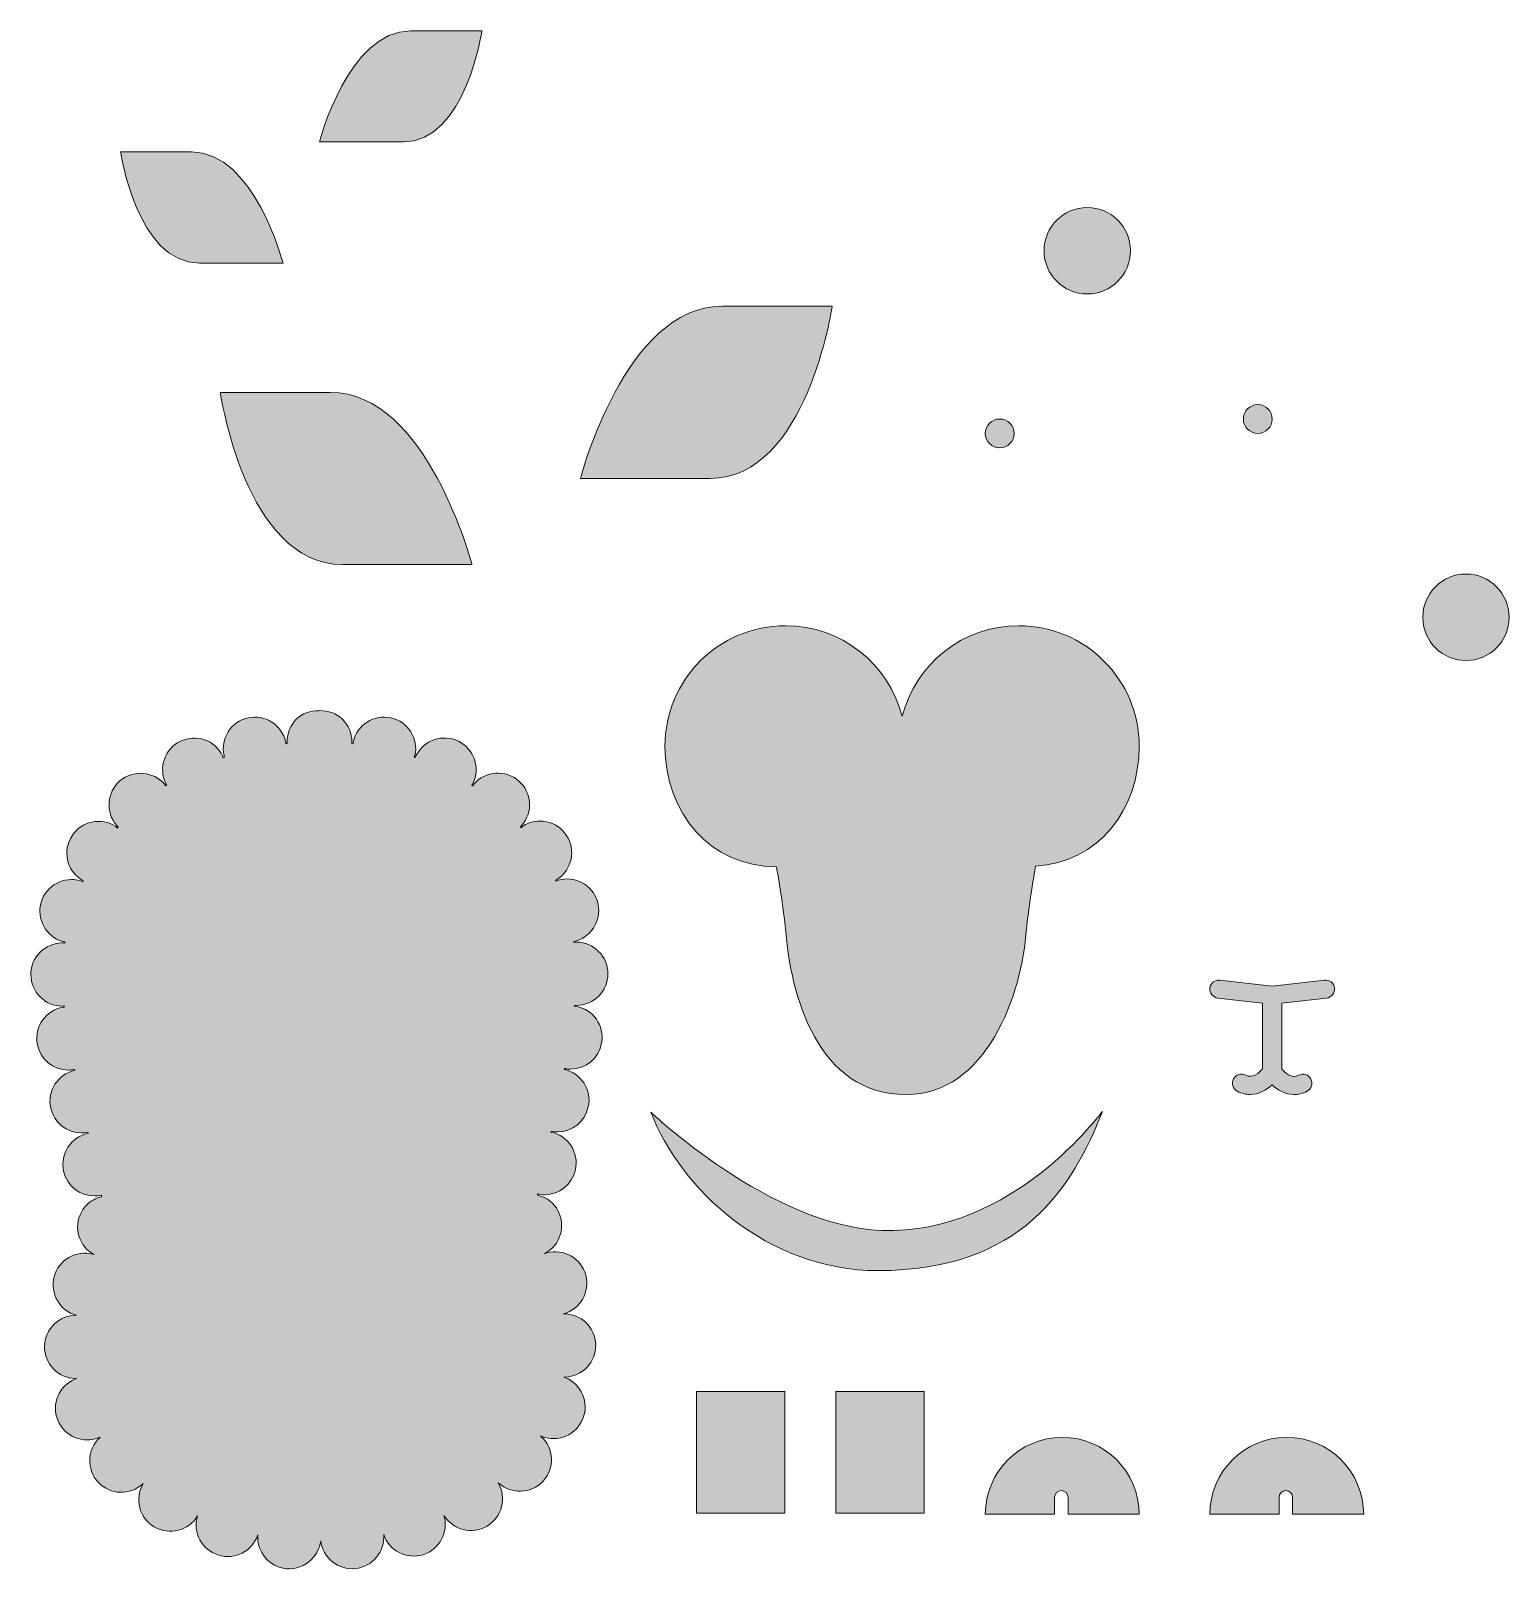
# Model space of a CAD drawing. Header units: inches. Extents: x -103 to 185, y -194 to -5.
# Drawn here: x 3.2 to 184.9, y -194.4 to -5.2 of the extents above; entities that cross this region are included whole.
import ezdxf

# ---------------------------------------------------------------- set-up
doc = ezdxf.new("R2010")
doc.units = ezdxf.units.IN
doc.header["$MEASUREMENT"] = 0
doc.layers.add('Layer 1', color=7, linetype='Continuous')

# ---------------------------------------------------------------- blocks, each defined once
blk = doc.blocks.new('block 3')
at = {"layer": 'Layer 1', "true_color": 0xf5e8e4}
h = blk.add_hatch(color=7, dxfattribs=at)
h.dxf.hatch_style = 2
edge = h.paths.add_edge_path()
edge.add_spline(control_points=[(26.52, -49.63), (26.52, -49.63), (29.6, -70.79), (41.52, -70.79), (53.44, -70.79), (57.44, -70.79), (57.44, -70.79), (57.44, -70.79), (51.96, -49.63), (40.04, -49.63), (28.12, -49.63), (26.52, -49.63), (26.52, -49.63)], knot_values=[0, 0, 0, 0, 1, 1, 1, 2, 2, 2, 3, 3, 3, 4, 4, 4, 4], degree=3, periodic=1)
at = {"layer": 'Layer 1', "lineweight": 0}
blk.add_open_spline([(26.52, -49.63), (26.52, -49.63), (29.6, -70.79), (41.52, -70.79), (53.44, -70.79), (57.44, -70.79), (57.44, -70.79), (57.44, -70.79), (51.96, -49.63), (40.04, -49.63), (28.12, -49.63), (26.52, -49.63), (26.52, -49.63)], degree=3, knots=[0, 0, 0, 0, 1, 1, 1, 2, 2, 2, 3, 3, 3, 4, 4, 4, 4], dxfattribs=at)
blk = doc.blocks.new('block 2')
at = {"layer": 'Layer 1'}
blk.add_blockref('block 3', (0, 0), dxfattribs=at)
blk = doc.blocks.new('block 5')
at = {"layer": 'Layer 1', "true_color": 0xd86c79}
h = blk.add_hatch(color=243, dxfattribs=at)
h.dxf.hatch_style = 2
edge = h.paths.add_edge_path()
edge.add_spline(control_points=[(14.27, -20.09), (14.27, -20.09), (16.26, -33.74), (23.95, -33.74), (31.65, -33.74), (34.23, -33.74), (34.23, -33.74), (34.23, -33.74), (30.7, -20.09), (23, -20.09), (15.31, -20.09), (14.27, -20.09), (14.27, -20.09)], knot_values=[0, 0, 0, 0, 1, 1, 1, 2, 2, 2, 3, 3, 3, 4, 4, 4, 4], degree=3, periodic=1)
at = {"layer": 'Layer 1', "lineweight": 0}
blk.add_open_spline([(14.27, -20.09), (14.27, -20.09), (16.26, -33.74), (23.95, -33.74), (31.65, -33.74), (34.23, -33.74), (34.23, -33.74), (34.23, -33.74), (30.7, -20.09), (23, -20.09), (15.31, -20.09), (14.27, -20.09), (14.27, -20.09)], degree=3, knots=[0, 0, 0, 0, 1, 1, 1, 2, 2, 2, 3, 3, 3, 4, 4, 4, 4], dxfattribs=at)
blk = doc.blocks.new('block 4')
at = {"layer": 'Layer 1'}
blk.add_blockref('block 5', (0, 0), dxfattribs=at)
blk = doc.blocks.new('block 7')
at = {"layer": 'Layer 1', "true_color": 0xf5e8e4}
h = blk.add_hatch(color=7, dxfattribs=at)
h.dxf.hatch_style = 2
edge = h.paths.add_edge_path()
edge.add_spline(control_points=[(101.71, -39.05), (101.71, -39.05), (98.63, -60.21), (86.71, -60.21), (74.79, -60.21), (70.79, -60.21), (70.79, -60.21), (70.79, -60.21), (76.26, -39.05), (88.18, -39.05), (100.1, -39.05), (101.71, -39.05), (101.71, -39.05)], knot_values=[0, 0, 0, 0, 1, 1, 1, 2, 2, 2, 3, 3, 3, 4, 4, 4, 4], degree=3, periodic=1)
at = {"layer": 'Layer 1', "lineweight": 0}
blk.add_open_spline([(101.71, -39.05), (101.71, -39.05), (98.63, -60.21), (86.71, -60.21), (74.79, -60.21), (70.79, -60.21), (70.79, -60.21), (70.79, -60.21), (76.26, -39.05), (88.18, -39.05), (100.1, -39.05), (101.71, -39.05), (101.71, -39.05)], degree=3, knots=[0, 0, 0, 0, 1, 1, 1, 2, 2, 2, 3, 3, 3, 4, 4, 4, 4], dxfattribs=at)
blk = doc.blocks.new('block 6')
at = {"layer": 'Layer 1'}
blk.add_blockref('block 7', (0, 0), dxfattribs=at)
blk = doc.blocks.new('block 9')
at = {"layer": 'Layer 1', "true_color": 0xd86c79}
h = blk.add_hatch(color=243, dxfattribs=at)
h.dxf.hatch_style = 2
edge = h.paths.add_edge_path()
edge.add_spline(control_points=[(58.67, -5.2), (58.67, -5.2), (56.68, -18.86), (48.98, -18.86), (41.29, -18.86), (38.7, -18.86), (38.7, -18.86), (38.7, -18.86), (42.24, -5.2), (49.94, -5.2), (57.63, -5.2), (58.67, -5.2), (58.67, -5.2)], knot_values=[0, 0, 0, 0, 1, 1, 1, 2, 2, 2, 3, 3, 3, 4, 4, 4, 4], degree=3, periodic=1)
at = {"layer": 'Layer 1', "lineweight": 0}
blk.add_open_spline([(58.67, -5.2), (58.67, -5.2), (56.68, -18.86), (48.98, -18.86), (41.29, -18.86), (38.7, -18.86), (38.7, -18.86), (38.7, -18.86), (42.24, -5.2), (49.94, -5.2), (57.63, -5.2), (58.67, -5.2), (58.67, -5.2)], degree=3, knots=[0, 0, 0, 0, 1, 1, 1, 2, 2, 2, 3, 3, 3, 4, 4, 4, 4], dxfattribs=at)
blk = doc.blocks.new('block 8')
at = {"layer": 'Layer 1'}
blk.add_blockref('block 9', (0, 0), dxfattribs=at)
blk = doc.blocks.new('block 11')
at = {"layer": 'Layer 1', "true_color": 0xd2c5c1}
h = blk.add_hatch(color=9, dxfattribs=at)
h.dxf.hatch_style = 2
h.paths.add_polyline_path([(113.02, -187.38), (102.16, -187.38), (102.16, -172.41), (113.02, -172.41)])
at = {"layer": 'Layer 1', "lineweight": 0}
blk.add_lwpolyline([(113.02, -187.38), (102.16, -187.38), (102.16, -172.41), (113.02, -172.41), (113.02, -187.38)], dxfattribs=at)
blk = doc.blocks.new('block 10')
at = {"layer": 'Layer 1'}
blk.add_blockref('block 11', (0, 0), dxfattribs=at)
blk = doc.blocks.new('block 13')
at = {"layer": 'Layer 1', "true_color": 0xf5e8e4}
h = blk.add_hatch(color=7, dxfattribs=at)
h.dxf.hatch_style = 2
h.paths.add_polyline_path([(95.92, -187.38), (85.06, -187.38), (85.06, -172.41), (95.92, -172.41)])
at = {"layer": 'Layer 1', "lineweight": 0}
blk.add_lwpolyline([(95.92, -187.38), (85.06, -187.38), (85.06, -172.41), (95.92, -172.41), (95.92, -187.38)], dxfattribs=at)
blk = doc.blocks.new('block 12')
at = {"layer": 'Layer 1'}
blk.add_blockref('block 13', (0, 0), dxfattribs=at)
blk = doc.blocks.new('block 16')
at = {"layer": 'Layer 1', "true_color": 0xd86c79}
h = blk.add_hatch(color=243, dxfattribs=at)
h.dxf.hatch_style = 2
edge = h.paths.add_edge_path()
edge.add_spline(control_points=[(129.88, -184.6), (130.34, -184.6), (130.72, -184.97), (130.72, -185.43), (130.72, -185.43), (130.72, -187.51), (130.72, -187.51), (130.72, -187.51), (139.45, -187.51), (139.45, -187.51), (139.45, -182.29), (135.22, -178.05), (130, -178.05), (124.78, -178.05), (120.54, -182.29), (120.54, -187.51), (120.54, -187.51), (129.05, -187.51), (129.05, -187.51), (129.05, -187.51), (129.05, -185.43), (129.05, -185.43), (129.05, -184.97), (129.42, -184.6), (129.88, -184.6)], knot_values=[0, 0, 0, 0, 1, 1, 1, 2, 2, 2, 3, 3, 3, 4, 4, 4, 5, 5, 5, 6, 6, 6, 7, 7, 7, 8, 8, 8, 8], degree=3, periodic=1)
at = {"layer": 'Layer 1', "lineweight": 0}
blk.add_open_spline([(129.88, -184.6), (130.34, -184.6), (130.72, -184.97), (130.72, -185.43), (130.72, -185.43), (130.72, -187.51), (130.72, -187.51), (130.72, -187.51), (139.45, -187.51), (139.45, -187.51), (139.45, -182.29), (135.22, -178.05), (130, -178.05), (124.78, -178.05), (120.54, -182.29), (120.54, -187.51), (120.54, -187.51), (129.05, -187.51), (129.05, -187.51), (129.05, -187.51), (129.05, -185.43), (129.05, -185.43), (129.05, -184.97), (129.42, -184.6), (129.88, -184.6)], degree=3, knots=[0, 0, 0, 0, 1, 1, 1, 2, 2, 2, 3, 3, 3, 4, 4, 4, 5, 5, 5, 6, 6, 6, 7, 7, 7, 8, 8, 8, 8], dxfattribs=at)
blk = doc.blocks.new('block 15')
at = {"layer": 'Layer 1'}
blk.add_blockref('block 16', (0, 0), dxfattribs=at)
blk = doc.blocks.new('block 14')
at = {"layer": 'Layer 1'}
blk.add_blockref('block 15', (0, 0), dxfattribs=at)
blk = doc.blocks.new('block 19')
at = {"layer": 'Layer 1', "true_color": 0xd86c79}
h = blk.add_hatch(color=243, dxfattribs=at)
h.dxf.hatch_style = 2
edge = h.paths.add_edge_path()
edge.add_spline(control_points=[(157.47, -184.6), (157.93, -184.6), (158.3, -184.97), (158.3, -185.43), (158.3, -185.43), (158.3, -187.51), (158.3, -187.51), (158.3, -187.51), (167.04, -187.51), (167.04, -187.51), (167.04, -182.29), (162.8, -178.05), (157.58, -178.05), (152.36, -178.05), (148.13, -182.29), (148.13, -187.51), (148.13, -187.51), (156.64, -187.51), (156.64, -187.51), (156.64, -187.51), (156.64, -185.43), (156.64, -185.43), (156.64, -184.97), (157.01, -184.6), (157.47, -184.6)], knot_values=[0, 0, 0, 0, 1, 1, 1, 2, 2, 2, 3, 3, 3, 4, 4, 4, 5, 5, 5, 6, 6, 6, 7, 7, 7, 8, 8, 8, 8], degree=3, periodic=1)
at = {"layer": 'Layer 1', "lineweight": 0}
blk.add_open_spline([(157.47, -184.6), (157.93, -184.6), (158.3, -184.97), (158.3, -185.43), (158.3, -185.43), (158.3, -187.51), (158.3, -187.51), (158.3, -187.51), (167.04, -187.51), (167.04, -187.51), (167.04, -182.29), (162.8, -178.05), (157.58, -178.05), (152.36, -178.05), (148.13, -182.29), (148.13, -187.51), (148.13, -187.51), (156.64, -187.51), (156.64, -187.51), (156.64, -187.51), (156.64, -185.43), (156.64, -185.43), (156.64, -184.97), (157.01, -184.6), (157.47, -184.6)], degree=3, knots=[0, 0, 0, 0, 1, 1, 1, 2, 2, 2, 3, 3, 3, 4, 4, 4, 5, 5, 5, 6, 6, 6, 7, 7, 7, 8, 8, 8, 8], dxfattribs=at)
blk = doc.blocks.new('block 18')
at = {"layer": 'Layer 1'}
blk.add_blockref('block 19', (0, 0), dxfattribs=at)
blk = doc.blocks.new('block 17')
at = {"layer": 'Layer 1'}
blk.add_blockref('block 18', (0, 0), dxfattribs=at)
blk = doc.blocks.new('block 22')
at = {"layer": 'Layer 1', "true_color": 0xd2c5c1}
h = blk.add_hatch(color=9, dxfattribs=at)
h.dxf.hatch_style = 2
edge = h.paths.add_edge_path()
edge.add_spline(control_points=[(107.34, -157.56), (124.93, -157.56), (131.26, -147.43), (134.92, -137.99), (134.92, -137.99), (123.86, -153.22), (107.82, -152.63), (94.21, -152.14), (79.42, -138.08), (79.42, -138.08), (83.08, -147.53), (93.73, -157.56), (107.34, -157.56)], knot_values=[0, 0, 0, 0, 1, 1, 1, 2, 2, 2, 3, 3, 3, 4, 4, 4, 4], degree=3, periodic=1)
at = {"layer": 'Layer 1', "lineweight": 0}
blk.add_open_spline([(107.34, -157.56), (124.93, -157.56), (131.26, -147.43), (134.92, -137.99), (134.92, -137.99), (123.86, -153.22), (107.82, -152.63), (94.21, -152.14), (79.42, -138.08), (79.42, -138.08), (83.08, -147.53), (93.73, -157.56), (107.34, -157.56)], degree=3, knots=[0, 0, 0, 0, 1, 1, 1, 2, 2, 2, 3, 3, 3, 4, 4, 4, 4], dxfattribs=at)
blk = doc.blocks.new('block 21')
at = {"layer": 'Layer 1'}
blk.add_blockref('block 22', (0, 0), dxfattribs=at)
blk = doc.blocks.new('block 20')
at = {"layer": 'Layer 1'}
blk.add_blockref('block 21', (0, 0), dxfattribs=at)
blk = doc.blocks.new('block 24')
at = {"layer": 'Layer 1', "true_color": 0xf5c799}
h = blk.add_hatch(color=31, dxfattribs=at)
h.dxf.hatch_style = 2
edge = h.paths.add_edge_path()
edge.add_spline(control_points=[(139.45, -93.11), (139.45, -84.94), (132.83, -78.31), (124.65, -78.31), (117.74, -78.31), (111.95, -83.04), (110.32, -89.44), (108.68, -83.04), (102.89, -78.31), (95.99, -78.31), (87.81, -78.31), (81.17, -84.93), (81.17, -93.11), (81.17, -101.29), (86.7, -107.92), (94.87, -107.92), (94.87, -107.92), (95.85, -113.64), (95.99, -115.56), (96.58, -123.72), (99.93, -135.93), (110.79, -135.93), (120.7, -135.93), (125.02, -123.72), (125.6, -115.56), (125.74, -113.63), (126.71, -107.87), (126.71, -107.87), (134.44, -107.38), (139.45, -100.97), (139.45, -93.11)], knot_values=[0, 0, 0, 0, 1, 1, 1, 2, 2, 2, 3, 3, 3, 4, 4, 4, 5, 5, 5, 6, 6, 6, 7, 7, 7, 8, 8, 8, 9, 9, 9, 10, 10, 10, 10], degree=3, periodic=1)
at = {"layer": 'Layer 1', "lineweight": 0}
blk.add_open_spline([(139.45, -93.11), (139.45, -84.94), (132.83, -78.31), (124.65, -78.31), (117.74, -78.31), (111.95, -83.04), (110.32, -89.44), (108.68, -83.04), (102.89, -78.31), (95.99, -78.31), (87.81, -78.31), (81.17, -84.93), (81.17, -93.11), (81.17, -101.29), (86.7, -107.92), (94.87, -107.92), (94.87, -107.92), (95.85, -113.64), (95.99, -115.56), (96.58, -123.72), (99.93, -135.93), (110.79, -135.93), (120.7, -135.93), (125.02, -123.72), (125.6, -115.56), (125.74, -113.63), (126.71, -107.87), (126.71, -107.87), (134.44, -107.38), (139.45, -100.97), (139.45, -93.11)], degree=3, knots=[0, 0, 0, 0, 1, 1, 1, 2, 2, 2, 3, 3, 3, 4, 4, 4, 5, 5, 5, 6, 6, 6, 7, 7, 7, 8, 8, 8, 9, 9, 9, 10, 10, 10, 10], dxfattribs=at)
blk = doc.blocks.new('block 23')
at = {"layer": 'Layer 1'}
blk.add_blockref('block 24', (0, 0), dxfattribs=at)
blk = doc.blocks.new('block 27')
at = {"layer": 'Layer 1', "true_color": 0x401712}
h = blk.add_hatch(color=28, dxfattribs=at)
h.dxf.hatch_style = 2
edge = h.paths.add_edge_path()
edge.add_spline(control_points=[(138.38, -32.23), (138.38, -35.16), (136, -37.54), (133.07, -37.54), (130.13, -37.54), (127.76, -35.16), (127.76, -32.23), (127.76, -29.29), (130.13, -26.92), (133.07, -26.92), (136, -26.92), (138.38, -29.29), (138.38, -32.23)], knot_values=[0, 0, 0, 0, 1, 1, 1, 2, 2, 2, 3, 3, 3, 4, 4, 4, 4], degree=3, periodic=1)
at = {"layer": 'Layer 1', "lineweight": 0}
blk.add_open_spline([(138.38, -32.23), (138.38, -35.16), (136, -37.54), (133.07, -37.54), (130.13, -37.54), (127.76, -35.16), (127.76, -32.23), (127.76, -29.29), (130.13, -26.92), (133.07, -26.92), (136, -26.92), (138.38, -29.29), (138.38, -32.23)], degree=3, knots=[0, 0, 0, 0, 1, 1, 1, 2, 2, 2, 3, 3, 3, 4, 4, 4, 4], dxfattribs=at)
blk = doc.blocks.new('block 26')
at = {"layer": 'Layer 1'}
blk.add_blockref('block 27', (0, 0), dxfattribs=at)
blk = doc.blocks.new('block 25')
at = {"layer": 'Layer 1'}
blk.add_blockref('block 26', (0, 0), dxfattribs=at)
blk = doc.blocks.new('block 30')
at = {"layer": 'Layer 1', "true_color": 0x401712}
h = blk.add_hatch(color=28, dxfattribs=at)
h.dxf.hatch_style = 2
edge = h.paths.add_edge_path()
edge.add_spline(control_points=[(184.92, -77.27), (184.92, -80.21), (182.54, -82.59), (179.61, -82.59), (176.68, -82.59), (174.3, -80.21), (174.3, -77.27), (174.3, -74.34), (176.68, -71.96), (179.61, -71.96), (182.54, -71.96), (184.92, -74.34), (184.92, -77.27)], knot_values=[0, 0, 0, 0, 1, 1, 1, 2, 2, 2, 3, 3, 3, 4, 4, 4, 4], degree=3, periodic=1)
at = {"layer": 'Layer 1', "lineweight": 0}
blk.add_open_spline([(184.92, -77.27), (184.92, -80.21), (182.54, -82.59), (179.61, -82.59), (176.68, -82.59), (174.3, -80.21), (174.3, -77.27), (174.3, -74.34), (176.68, -71.96), (179.61, -71.96), (182.54, -71.96), (184.92, -74.34), (184.92, -77.27)], degree=3, knots=[0, 0, 0, 0, 1, 1, 1, 2, 2, 2, 3, 3, 3, 4, 4, 4, 4], dxfattribs=at)
blk = doc.blocks.new('block 29')
at = {"layer": 'Layer 1'}
blk.add_blockref('block 30', (0, 0), dxfattribs=at)
blk = doc.blocks.new('block 28')
at = {"layer": 'Layer 1'}
blk.add_blockref('block 29', (0, 0), dxfattribs=at)
blk = doc.blocks.new('block 32')
at = {"layer": 'Layer 1', "true_color": 0xe74546}
h = blk.add_hatch(color=13, dxfattribs=at)
h.dxf.hatch_style = 2
edge = h.paths.add_edge_path()
edge.add_spline(control_points=[(124.08, -54.68), (124.08, -55.66), (123.29, -56.45), (122.31, -56.45), (121.33, -56.45), (120.54, -55.66), (120.54, -54.68), (120.54, -53.7), (121.33, -52.91), (122.31, -52.91), (123.29, -52.91), (124.08, -53.7), (124.08, -54.68)], knot_values=[0, 0, 0, 0, 1, 1, 1, 2, 2, 2, 3, 3, 3, 4, 4, 4, 4], degree=3, periodic=1)
at = {"layer": 'Layer 1', "lineweight": 0}
blk.add_open_spline([(124.08, -54.68), (124.08, -55.66), (123.29, -56.45), (122.31, -56.45), (121.33, -56.45), (120.54, -55.66), (120.54, -54.68), (120.54, -53.7), (121.33, -52.91), (122.31, -52.91), (123.29, -52.91), (124.08, -53.7), (124.08, -54.68)], degree=3, knots=[0, 0, 0, 0, 1, 1, 1, 2, 2, 2, 3, 3, 3, 4, 4, 4, 4], dxfattribs=at)
blk = doc.blocks.new('block 31')
at = {"layer": 'Layer 1'}
blk.add_blockref('block 32', (0, 0), dxfattribs=at)
blk = doc.blocks.new('block 34')
at = {"layer": 'Layer 1', "true_color": 0xe74546}
h = blk.add_hatch(color=13, dxfattribs=at)
h.dxf.hatch_style = 2
edge = h.paths.add_edge_path()
edge.add_spline(control_points=[(155.79, -52.91), (155.79, -53.89), (155, -54.68), (154.02, -54.68), (153.04, -54.68), (152.25, -53.89), (152.25, -52.91), (152.25, -51.93), (153.04, -51.14), (154.02, -51.14), (155, -51.14), (155.79, -51.93), (155.79, -52.91)], knot_values=[0, 0, 0, 0, 1, 1, 1, 2, 2, 2, 3, 3, 3, 4, 4, 4, 4], degree=3, periodic=1)
at = {"layer": 'Layer 1', "lineweight": 0}
blk.add_open_spline([(155.79, -52.91), (155.79, -53.89), (155, -54.68), (154.02, -54.68), (153.04, -54.68), (152.25, -53.89), (152.25, -52.91), (152.25, -51.93), (153.04, -51.14), (154.02, -51.14), (155, -51.14), (155.79, -51.93), (155.79, -52.91)], degree=3, knots=[0, 0, 0, 0, 1, 1, 1, 2, 2, 2, 3, 3, 3, 4, 4, 4, 4], dxfattribs=at)
blk = doc.blocks.new('block 33')
at = {"layer": 'Layer 1'}
blk.add_blockref('block 34', (0, 0), dxfattribs=at)
blk = doc.blocks.new('block 36')
at = {"layer": 'Layer 1', "true_color": 0xf19d9f}
h = blk.add_hatch(color=241, dxfattribs=at)
h.dxf.hatch_style = 2
edge = h.paths.add_edge_path()
edge.add_spline(control_points=[(162.22, -121.86), (162.22, -121.86), (155.79, -122.59), (155.79, -122.59), (155.79, -122.59), (149.37, -121.86), (149.37, -121.86), (148.77, -121.78), (148.21, -122.23), (148.14, -122.84), (148.07, -123.45), (148.51, -124), (149.11, -124.07), (149.11, -124.07), (154.61, -124.7), (154.61, -124.7), (154.61, -124.7), (154.61, -132.77), (154.61, -132.77), (154.24, -133.2), (153.4, -134.01), (152.54, -133.55), (152, -133.26), (151.33, -133.47), (151.04, -134), (150.75, -134.54), (150.95, -135.22), (151.49, -135.51), (152.04, -135.8), (152.57, -135.92), (153.07, -135.92), (154.14, -135.92), (155.09, -135.37), (155.78, -134.74), (156.46, -135.37), (157.4, -135.92), (158.48, -135.92), (158.99, -135.92), (159.52, -135.81), (160.08, -135.52), (160.62, -135.24), (160.83, -134.56), (160.55, -134.02), (160.27, -133.48), (159.6, -133.26), (159.06, -133.55), (158.14, -134.02), (157.33, -133.22), (156.98, -132.78), (156.98, -132.78), (156.98, -124.7), (156.98, -124.7), (156.98, -124.7), (162.47, -124.07), (162.47, -124.07), (163.08, -124), (163.51, -123.45), (163.45, -122.84), (163.38, -122.23), (162.83, -121.78), (162.22, -121.86)], knot_values=[0, 0, 0, 0, 1, 1, 1, 2, 2, 2, 3, 3, 3, 4, 4, 4, 5, 5, 5, 6, 6, 6, 7, 7, 7, 8, 8, 8, 9, 9, 9, 10, 10, 10, 11, 11, 11, 12, 12, 12, 13, 13, 13, 14, 14, 14, 15, 15, 15, 16, 16, 16, 17, 17, 17, 18, 18, 18, 19, 19, 19, 20, 20, 20, 20], degree=3, periodic=1)
at = {"layer": 'Layer 1', "lineweight": 0}
blk.add_open_spline([(162.22, -121.86), (162.22, -121.86), (155.79, -122.59), (155.79, -122.59), (155.79, -122.59), (149.37, -121.86), (149.37, -121.86), (148.77, -121.78), (148.21, -122.23), (148.14, -122.84), (148.07, -123.45), (148.51, -124), (149.11, -124.07), (149.11, -124.07), (154.61, -124.7), (154.61, -124.7), (154.61, -124.7), (154.61, -132.77), (154.61, -132.77), (154.24, -133.2), (153.4, -134.01), (152.54, -133.55), (152, -133.26), (151.33, -133.47), (151.04, -134), (150.75, -134.54), (150.95, -135.22), (151.49, -135.51), (152.04, -135.8), (152.57, -135.92), (153.07, -135.92), (154.14, -135.92), (155.09, -135.37), (155.78, -134.74), (156.46, -135.37), (157.4, -135.92), (158.48, -135.92), (158.99, -135.92), (159.52, -135.81), (160.08, -135.52), (160.62, -135.24), (160.83, -134.56), (160.55, -134.02), (160.27, -133.48), (159.6, -133.26), (159.06, -133.55), (158.14, -134.02), (157.33, -133.22), (156.98, -132.78), (156.98, -132.78), (156.98, -124.7), (156.98, -124.7), (156.98, -124.7), (162.47, -124.07), (162.47, -124.07), (163.08, -124), (163.51, -123.45), (163.45, -122.84), (163.38, -122.23), (162.83, -121.78), (162.22, -121.86)], degree=3, knots=[0, 0, 0, 0, 1, 1, 1, 2, 2, 2, 3, 3, 3, 4, 4, 4, 5, 5, 5, 6, 6, 6, 7, 7, 7, 8, 8, 8, 9, 9, 9, 10, 10, 10, 11, 11, 11, 12, 12, 12, 13, 13, 13, 14, 14, 14, 15, 15, 15, 16, 16, 16, 17, 17, 17, 18, 18, 18, 19, 19, 19, 20, 20, 20, 20], dxfattribs=at)
blk = doc.blocks.new('block 35')
at = {"layer": 'Layer 1'}
blk.add_blockref('block 36', (0, 0), dxfattribs=at)

msp = doc.modelspace()

# ---------------------------------------------------------------- hatches: boundary and pattern name
at = {"layer": 'Layer 1', "true_color": 0xf5e8e4}
h = msp.add_hatch(color=7, dxfattribs=at)
h.dxf.hatch_style = 2
edge = h.paths.add_edge_path()
edge.add_spline(control_points=[(70.22, -125.08), (70.17, -125.07), (70.12, -125.08), (70.06, -125.07), (70.07, -125.03), (70.07, -124.99), (70.08, -124.95), (70.15, -124.96), (70.21, -124.97), (70.28, -124.97), (72.43, -124.96), (74.16, -123.22), (74.16, -121.07), (74.16, -118.93), (72.42, -117.19), (70.27, -117.2), (70.18, -117.2), (70.09, -117.22), (69.99, -117.23), (69.99, -117.19), (69.98, -117.14), (69.98, -117.1), (70.07, -117.08), (70.16, -117.07), (70.25, -117.04), (72.32, -116.42), (73.48, -114.25), (72.87, -112.2), (72.25, -110.15), (70.08, -108.98), (68.03, -109.59), (67.94, -109.62), (67.85, -109.67), (67.77, -109.7), (67.75, -109.66), (67.73, -109.62), (67.71, -109.59), (67.8, -109.54), (67.88, -109.5), (67.96, -109.45), (69.75, -108.27), (70.25, -105.86), (69.07, -104.07), (67.9, -102.27), (65.49, -101.77), (63.7, -102.95), (63.62, -103), (63.56, -103.07), (63.48, -103.13), (63.45, -103.09), (63.42, -103.05), (63.4, -103.02), (63.46, -102.96), (63.53, -102.91), (63.59, -102.84), (64.99, -101.22), (64.81, -98.76), (63.18, -97.37), (61.56, -95.97), (59.1, -96.14), (57.7, -97.77), (57.64, -97.83), (57.6, -97.91), (57.55, -97.98), (57.51, -97.96), (57.48, -97.94), (57.44, -97.91), (57.48, -97.84), (57.53, -97.77), (57.57, -97.7), (58.51, -95.77), (57.7, -93.44), (55.78, -92.5), (53.85, -91.56), (51.52, -92.37), (50.57, -94.3), (50.54, -94.37), (50.52, -94.45), (50.49, -94.52), (50.45, -94.51), (50.41, -94.49), (50.37, -94.48), (50.39, -94.41), (50.42, -94.34), (50.44, -94.27), (50.91, -92.17), (49.58, -90.09), (47.49, -89.64), (45.39, -89.17), (43.32, -90.49), (42.85, -92.59), (42.84, -92.66), (42.84, -92.73), (42.83, -92.81), (42.77, -92.8), (42.72, -92.79), (42.67, -92.79), (42.67, -92.71), (42.69, -92.64), (42.69, -92.57), (42.69, -91.55), (42.27, -90.54), (41.54, -89.81), (40.8, -89.07), (39.75, -88.72), (38.71, -88.74), (38.67, -88.74), (38.64, -88.75), (38.61, -88.75), (37.6, -88.75), (36.59, -89.09), (35.86, -89.81), (35.14, -90.54), (34.73, -91.55), (34.73, -92.57), (34.73, -92.64), (34.74, -92.71), (34.75, -92.79), (34.69, -92.79), (34.64, -92.8), (34.59, -92.81), (34.57, -92.73), (34.58, -92.66), (34.56, -92.59), (34.1, -90.49), (32.03, -89.17), (29.93, -89.64), (27.83, -90.09), (26.51, -92.17), (26.98, -94.27), (26.99, -94.34), (27.02, -94.4), (27.04, -94.48), (26.99, -94.49), (26.94, -94.51), (26.89, -94.53), (26.86, -94.45), (26.85, -94.37), (26.81, -94.3), (25.88, -92.37), (23.54, -91.57), (21.62, -92.51), (19.69, -93.44), (18.89, -95.78), (19.83, -97.71), (19.86, -97.78), (19.91, -97.85), (19.95, -97.92), (19.91, -97.95), (19.87, -97.97), (19.83, -98), (19.78, -97.93), (19.74, -97.85), (19.68, -97.79), (18.28, -96.17), (15.82, -95.99), (14.19, -97.39), (12.57, -98.8), (12.4, -101.24), (13.79, -102.87), (13.85, -102.94), (13.92, -102.99), (13.99, -103.05), (13.95, -103.09), (13.92, -103.13), (13.89, -103.17), (13.81, -103.11), (13.75, -103.05), (13.67, -103), (11.87, -101.82), (9.46, -102.32), (8.3, -104.12), (7.12, -105.92), (7.62, -108.33), (9.42, -109.5), (9.5, -109.55), (9.59, -109.59), (9.67, -109.64), (9.65, -109.68), (9.63, -109.72), (9.61, -109.77), (9.52, -109.73), (9.44, -109.69), (9.34, -109.66), (7.29, -109.05), (5.12, -110.22), (4.51, -112.28), (3.9, -114.34), (5.08, -116.5), (7.14, -117.11), (7.23, -117.14), (7.33, -117.15), (7.42, -117.17), (7.41, -117.22), (7.41, -117.27), (7.4, -117.31), (7.31, -117.31), (7.22, -117.29), (7.12, -117.29), (4.97, -117.3), (3.23, -119.04), (3.24, -121.18), (3.24, -123.33), (4.99, -125.06), (7.13, -125.06), (7.13, -125.06), (7.14, -125.06), (7.14, -125.06), (7.21, -125.06), (7.27, -125.04), (7.34, -125.04), (7.34, -125.09), (7.35, -125.14), (7.35, -125.18), (7.3, -125.19), (7.26, -125.19), (7.21, -125.19), (5.09, -125.56), (3.67, -127.57), (4.02, -129.68), (4.02, -129.68), (4.02, -129.69), (4.02, -129.69), (4.35, -131.58), (5.99, -132.92), (7.85, -132.92), (8.06, -132.92), (8.29, -132.9), (8.51, -132.86), (8.55, -132.85), (8.58, -132.83), (8.61, -132.83), (8.62, -132.87), (8.63, -132.92), (8.64, -132.96), (6.55, -133.42), (5.22, -135.49), (5.68, -137.59), (5.68, -137.59), (5.69, -137.59), (5.69, -137.59), (6.08, -139.41), (7.69, -140.64), (9.47, -140.64), (9.73, -140.64), (10, -140.62), (10.26, -140.56), (10.26, -140.61), (10.27, -140.65), (10.28, -140.7), (10.27, -140.71), (10.26, -140.7), (10.24, -140.71), (8.14, -141.16), (6.81, -143.23), (7.27, -145.33), (7.66, -147.15), (9.28, -148.39), (11.06, -148.39), (11.34, -148.39), (11.62, -148.36), (11.9, -148.3), (11.9, -148.3), (11.9, -148.3), (11.91, -148.3), (11.92, -148.36), (11.93, -148.43), (11.94, -148.49), (11.27, -148.64), (10.63, -148.96), (10.13, -149.46), (9.4, -150.18), (8.98, -151.19), (8.98, -152.21), (8.98, -153.23), (9.4, -154.23), (10.13, -154.96), (10.39, -155.22), (10.7, -155.42), (11.02, -155.6), (10.97, -155.58), (10.92, -155.56), (10.87, -155.54), (8.8, -155), (6.66, -156.23), (6.11, -158.3), (5.56, -160.37), (6.79, -162.5), (8.85, -163.05), (6.72, -163.03), (4.97, -164.73), (4.92, -166.86), (4.88, -169), (6.59, -170.78), (8.73, -170.82), (8.76, -170.82), (8.8, -170.82), (8.84, -170.82), (8.79, -170.85), (8.73, -170.87), (8.69, -170.88), (6.7, -171.7), (5.74, -173.97), (6.55, -175.95), (6.55, -175.95), (6.56, -175.95), (6.56, -175.95), (7.38, -177.94), (9.64, -178.89), (11.63, -178.08), (11.67, -178.07), (11.72, -178.04), (11.76, -178.02), (11.74, -178.04), (11.72, -178.07), (11.7, -178.08), (10.13, -179.55), (10.05, -182), (11.52, -183.57), (12.98, -185.14), (15.45, -185.22), (17.01, -183.75), (17.02, -183.74), (17.04, -183.73), (17.05, -183.73), (15.95, -185.57), (16.56, -187.95), (18.41, -189.05), (20.24, -190.14), (22.62, -189.54), (23.72, -187.7), (23.11, -189.74), (24.25, -191.89), (26.29, -192.52), (28.32, -193.16), (30.47, -192.03), (31.14, -190.02), (30.97, -192.13), (32.53, -193.99), (34.64, -194.19), (34.76, -194.2), (34.89, -194.2), (35.02, -194.2), (36.62, -194.2), (38.03, -193.2), (38.61, -191.75), (38.73, -191.44), (38.83, -191.12), (38.87, -190.78), (39.12, -192.87), (41, -194.38), (43.11, -194.17), (45.22, -193.96), (46.77, -192.1), (46.6, -190), (47.27, -192), (49.43, -193.1), (51.46, -192.47), (53.48, -191.82), (54.62, -189.67), (54.01, -187.64), (55.11, -189.46), (57.49, -190.05), (59.32, -188.95), (61.16, -187.85), (61.76, -185.46), (60.66, -183.62), (60.67, -183.63), (60.68, -183.64), (60.69, -183.65), (62.27, -185.1), (64.73, -185), (66.19, -183.43), (67.64, -181.85), (67.54, -179.4), (65.96, -177.94), (65.94, -177.92), (65.92, -177.9), (65.89, -177.88), (65.94, -177.9), (65.99, -177.91), (66.03, -177.93), (68.03, -178.72), (70.28, -177.75), (71.09, -175.75), (71.87, -173.77), (70.89, -171.5), (68.91, -170.7), (68.85, -170.68), (68.8, -170.67), (68.74, -170.65), (68.79, -170.65), (68.83, -170.65), (68.87, -170.65), (71.03, -170.59), (72.72, -168.8), (72.66, -166.66), (72.6, -164.53), (70.84, -162.84), (68.72, -162.87), (70.78, -162.3), (71.99, -160.16), (71.43, -158.11), (70.86, -156.03), (68.72, -154.81), (66.65, -155.38), (66.56, -155.4), (66.48, -155.44), (66.39, -155.48), (66.39, -155.47), (66.39, -155.45), (66.38, -155.44), (66.73, -155.26), (67.06, -155.05), (67.34, -154.77), (68.06, -154.04), (68.47, -153.05), (68.47, -152.01), (68.47, -150.99), (68.06, -149.99), (67.34, -149.27), (66.84, -148.76), (66.19, -148.45), (65.5, -148.29), (65.5, -148.26), (65.51, -148.23), (65.52, -148.2), (65.52, -148.2), (65.52, -148.18), (65.53, -148.14), (65.54, -148.14), (65.55, -148.15), (65.56, -148.15), (65.83, -148.2), (66.11, -148.24), (66.38, -148.24), (68.16, -148.24), (69.77, -146.99), (70.17, -145.17), (70.62, -143.07), (69.3, -141), (67.2, -140.54), (67.18, -140.54), (67.17, -140.54), (67.16, -140.54), (67.16, -140.52), (67.16, -140.51), (67.17, -140.49), (67.17, -140.47), (67.17, -140.45), (67.18, -140.43), (67.44, -140.48), (67.71, -140.51), (67.96, -140.51), (69.74, -140.51), (71.35, -139.28), (71.75, -137.45), (72.2, -135.36), (70.89, -133.29), (68.79, -132.84), (68.8, -132.8), (68.81, -132.76), (68.82, -132.72), (68.85, -132.72), (68.88, -132.74), (68.92, -132.75), (69.14, -132.79), (69.35, -132.8), (69.57, -132.8), (71.44, -132.8), (73.08, -131.46), (73.39, -129.57), (73.76, -127.45), (72.33, -125.44), (70.22, -125.08)], knot_values=[0, 0, 0, 0, 1, 1, 1, 2, 2, 2, 3, 3, 3, 4, 4, 4, 5, 5, 5, 6, 6, 6, 7, 7, 7, 8, 8, 8, 9, 9, 9, 10, 10, 10, 11, 11, 11, 12, 12, 12, 13, 13, 13, 14, 14, 14, 15, 15, 15, 16, 16, 16, 17, 17, 17, 18, 18, 18, 19, 19, 19, 20, 20, 20, 21, 21, 21, 22, 22, 22, 23, 23, 23, 24, 24, 24, 25, 25, 25, 26, 26, 26, 27, 27, 27, 28, 28, 28, 29, 29, 29, 30, 30, 30, 31, 31, 31, 32, 32, 32, 33, 33, 33, 34, 34, 34, 35, 35, 35, 36, 36, 36, 37, 37, 37, 38, 38, 38, 39, 39, 39, 40, 40, 40, 41, 41, 41, 42, 42, 42, 43, 43, 43, 44, 44, 44, 45, 45, 45, 46, 46, 46, 47, 47, 47, 48, 48, 48, 49, 49, 49, 50, 50, 50, 51, 51, 51, 52, 52, 52, 53, 53, 53, 54, 54, 54, 55, 55, 55, 56, 56, 56, 57, 57, 57, 58, 58, 58, 59, 59, 59, 60, 60, 60, 61, 61, 61, 62, 62, 62, 63, 63, 63, 64, 64, 64, 65, 65, 65, 66, 66, 66, 67, 67, 67, 68, 68, 68, 69, 69, 69, 70, 70, 70, 71, 71, 71, 72, 72, 72, 73, 73, 73, 74, 74, 74, 75, 75, 75, 76, 76, 76, 77, 77, 77, 78, 78, 78, 79, 79, 79, 80, 80, 80, 81, 81, 81, 82, 82, 82, 83, 83, 83, 84, 84, 84, 85, 85, 85, 86, 86, 86, 87, 87, 87, 88, 88, 88, 89, 89, 89, 90, 90, 90, 91, 91, 91, 92, 92, 92, 93, 93, 93, 94, 94, 94, 95, 95, 95, 96, 96, 96, 97, 97, 97, 98, 98, 98, 99, 99, 99, 100, 100, 100, 101, 101, 101, 102, 102, 102, 103, 103, 103, 104, 104, 104, 105, 105, 105, 106, 106, 106, 107, 107, 107, 108, 108, 108, 109, 109, 109, 110, 110, 110, 111, 111, 111, 112, 112, 112, 113, 113, 113, 114, 114, 114, 115, 115, 115, 116, 116, 116, 117, 117, 117, 118, 118, 118, 119, 119, 119, 120, 120, 120, 121, 121, 121, 122, 122, 122, 123, 123, 123, 124, 124, 124, 125, 125, 125, 126, 126, 126, 127, 127, 127, 128, 128, 128, 129, 129, 129, 130, 130, 130, 131, 131, 131, 132, 132, 132, 133, 133, 133, 134, 134, 134, 135, 135, 135, 136, 136, 136, 137, 137, 137, 138, 138, 138, 139, 139, 139, 140, 140, 140, 141, 141, 141, 142, 142, 142, 143, 143, 143, 144, 144, 144, 145, 145, 145, 146, 146, 146, 147, 147, 147, 148, 148, 148, 149, 149, 149, 150, 150, 150, 151, 151, 151, 152, 152, 152, 153, 153, 153, 154, 154, 154, 155, 155, 155, 156, 156, 156, 157, 157, 157, 158, 158, 158, 158], degree=3, periodic=1)

# ---------------------------------------------------------------- linework, layer by layer
at = {"layer": 'Layer 1', "lineweight": 0}
msp.add_open_spline([(70.22, -125.08), (70.17, -125.07), (70.12, -125.08), (70.06, -125.07), (70.07, -125.03), (70.07, -124.99), (70.08, -124.95), (70.15, -124.96), (70.21, -124.97), (70.28, -124.97), (72.43, -124.96), (74.16, -123.22), (74.16, -121.07), (74.16, -118.93), (72.42, -117.19), (70.27, -117.2), (70.18, -117.2), (70.09, -117.22), (69.99, -117.23), (69.99, -117.19), (69.98, -117.14), (69.98, -117.1), (70.07, -117.08), (70.16, -117.07), (70.25, -117.04), (72.32, -116.42), (73.48, -114.25), (72.87, -112.2), (72.25, -110.15), (70.08, -108.98), (68.03, -109.59), (67.94, -109.62), (67.85, -109.67), (67.77, -109.7), (67.75, -109.66), (67.73, -109.62), (67.71, -109.59), (67.8, -109.54), (67.88, -109.5), (67.96, -109.45), (69.75, -108.27), (70.25, -105.86), (69.07, -104.07), (67.9, -102.27), (65.49, -101.77), (63.7, -102.95), (63.62, -103), (63.56, -103.07), (63.48, -103.13), (63.45, -103.09), (63.42, -103.05), (63.4, -103.02), (63.46, -102.96), (63.53, -102.91), (63.59, -102.84), (64.99, -101.22), (64.81, -98.76), (63.18, -97.37), (61.56, -95.97), (59.1, -96.14), (57.7, -97.77), (57.64, -97.83), (57.6, -97.91), (57.55, -97.98), (57.51, -97.96), (57.48, -97.94), (57.44, -97.91), (57.48, -97.84), (57.53, -97.77), (57.57, -97.7), (58.51, -95.77), (57.7, -93.44), (55.78, -92.5), (53.85, -91.56), (51.52, -92.37), (50.57, -94.3), (50.54, -94.37), (50.52, -94.45), (50.49, -94.52), (50.45, -94.51), (50.41, -94.49), (50.37, -94.48), (50.39, -94.41), (50.42, -94.34), (50.44, -94.27), (50.91, -92.17), (49.58, -90.09), (47.49, -89.64), (45.39, -89.17), (43.32, -90.49), (42.85, -92.59), (42.84, -92.66), (42.84, -92.73), (42.83, -92.81), (42.77, -92.8), (42.72, -92.79), (42.67, -92.79), (42.67, -92.71), (42.69, -92.64), (42.69, -92.57), (42.69, -91.55), (42.27, -90.54), (41.54, -89.81), (40.8, -89.07), (39.75, -88.72), (38.71, -88.74), (38.67, -88.74), (38.64, -88.75), (38.61, -88.75), (37.6, -88.75), (36.59, -89.09), (35.86, -89.81), (35.14, -90.54), (34.73, -91.55), (34.73, -92.57), (34.73, -92.64), (34.74, -92.71), (34.75, -92.79), (34.69, -92.79), (34.64, -92.8), (34.59, -92.81), (34.57, -92.73), (34.58, -92.66), (34.56, -92.59), (34.1, -90.49), (32.03, -89.17), (29.93, -89.64), (27.83, -90.09), (26.51, -92.17), (26.98, -94.27), (26.99, -94.34), (27.02, -94.4), (27.04, -94.48), (26.99, -94.49), (26.94, -94.51), (26.89, -94.53), (26.86, -94.45), (26.85, -94.37), (26.81, -94.3), (25.88, -92.37), (23.54, -91.57), (21.62, -92.51), (19.69, -93.44), (18.89, -95.78), (19.83, -97.71), (19.86, -97.78), (19.91, -97.85), (19.95, -97.92), (19.91, -97.95), (19.87, -97.97), (19.83, -98), (19.78, -97.93), (19.74, -97.85), (19.68, -97.79), (18.28, -96.17), (15.82, -95.99), (14.19, -97.39), (12.57, -98.8), (12.4, -101.24), (13.79, -102.87), (13.85, -102.94), (13.92, -102.99), (13.99, -103.05), (13.95, -103.09), (13.92, -103.13), (13.89, -103.17), (13.81, -103.11), (13.75, -103.05), (13.67, -103), (11.87, -101.82), (9.46, -102.32), (8.3, -104.12), (7.12, -105.92), (7.62, -108.33), (9.42, -109.5), (9.5, -109.55), (9.59, -109.59), (9.67, -109.64), (9.65, -109.68), (9.63, -109.72), (9.61, -109.77), (9.52, -109.73), (9.44, -109.69), (9.34, -109.66), (7.29, -109.05), (5.12, -110.22), (4.51, -112.28), (3.9, -114.34), (5.08, -116.5), (7.14, -117.11), (7.23, -117.14), (7.33, -117.15), (7.42, -117.17), (7.41, -117.22), (7.41, -117.27), (7.4, -117.31), (7.31, -117.31), (7.22, -117.29), (7.12, -117.29), (4.97, -117.3), (3.23, -119.04), (3.24, -121.18), (3.24, -123.33), (4.99, -125.06), (7.13, -125.06), (7.13, -125.06), (7.14, -125.06), (7.14, -125.06), (7.21, -125.06), (7.27, -125.04), (7.34, -125.04), (7.34, -125.09), (7.35, -125.14), (7.35, -125.18), (7.3, -125.19), (7.26, -125.19), (7.21, -125.19), (5.09, -125.56), (3.67, -127.57), (4.02, -129.68), (4.02, -129.68), (4.02, -129.69), (4.02, -129.69), (4.35, -131.58), (5.99, -132.92), (7.85, -132.92), (8.06, -132.92), (8.29, -132.9), (8.51, -132.86), (8.55, -132.85), (8.58, -132.83), (8.61, -132.83), (8.62, -132.87), (8.63, -132.92), (8.64, -132.96), (6.55, -133.42), (5.22, -135.49), (5.68, -137.59), (5.68, -137.59), (5.69, -137.59), (5.69, -137.59), (6.08, -139.41), (7.69, -140.64), (9.47, -140.64), (9.73, -140.64), (10, -140.62), (10.26, -140.56), (10.26, -140.61), (10.27, -140.65), (10.28, -140.7), (10.27, -140.71), (10.26, -140.7), (10.24, -140.71), (8.14, -141.16), (6.81, -143.23), (7.27, -145.33), (7.66, -147.15), (9.28, -148.39), (11.06, -148.39), (11.34, -148.39), (11.62, -148.36), (11.9, -148.3), (11.9, -148.3), (11.9, -148.3), (11.91, -148.3), (11.92, -148.36), (11.93, -148.43), (11.94, -148.49), (11.27, -148.64), (10.63, -148.96), (10.13, -149.46), (9.4, -150.18), (8.98, -151.19), (8.98, -152.21), (8.98, -153.23), (9.4, -154.23), (10.13, -154.96), (10.39, -155.22), (10.7, -155.42), (11.02, -155.6), (10.97, -155.58), (10.92, -155.56), (10.87, -155.54), (8.8, -155), (6.66, -156.23), (6.11, -158.3), (5.56, -160.37), (6.79, -162.5), (8.85, -163.05), (6.72, -163.03), (4.97, -164.73), (4.92, -166.86), (4.88, -169), (6.59, -170.78), (8.73, -170.82), (8.76, -170.82), (8.8, -170.82), (8.84, -170.82), (8.79, -170.85), (8.73, -170.87), (8.69, -170.88), (6.7, -171.7), (5.74, -173.97), (6.55, -175.95), (6.55, -175.95), (6.56, -175.95), (6.56, -175.95), (7.38, -177.94), (9.64, -178.89), (11.63, -178.08), (11.67, -178.07), (11.72, -178.04), (11.76, -178.02), (11.74, -178.04), (11.72, -178.07), (11.7, -178.08), (10.13, -179.55), (10.05, -182), (11.52, -183.57), (12.98, -185.14), (15.45, -185.22), (17.01, -183.75), (17.02, -183.74), (17.04, -183.73), (17.05, -183.73), (15.95, -185.57), (16.56, -187.95), (18.41, -189.05), (20.24, -190.14), (22.62, -189.54), (23.72, -187.7), (23.11, -189.74), (24.25, -191.89), (26.29, -192.52), (28.32, -193.16), (30.47, -192.03), (31.14, -190.02), (30.97, -192.13), (32.53, -193.99), (34.64, -194.19), (34.76, -194.2), (34.89, -194.2), (35.02, -194.2), (36.62, -194.2), (38.03, -193.2), (38.61, -191.75), (38.73, -191.44), (38.83, -191.12), (38.87, -190.78), (39.12, -192.87), (41, -194.38), (43.11, -194.17), (45.22, -193.96), (46.77, -192.1), (46.6, -190), (47.27, -192), (49.43, -193.1), (51.46, -192.47), (53.48, -191.82), (54.62, -189.67), (54.01, -187.64), (55.11, -189.46), (57.49, -190.05), (59.32, -188.95), (61.16, -187.85), (61.76, -185.46), (60.66, -183.62), (60.67, -183.63), (60.68, -183.64), (60.69, -183.65), (62.27, -185.1), (64.73, -185), (66.19, -183.43), (67.64, -181.85), (67.54, -179.4), (65.96, -177.94), (65.94, -177.92), (65.92, -177.9), (65.89, -177.88), (65.94, -177.9), (65.99, -177.91), (66.03, -177.93), (68.03, -178.72), (70.28, -177.75), (71.09, -175.75), (71.87, -173.77), (70.89, -171.5), (68.91, -170.7), (68.85, -170.68), (68.8, -170.67), (68.74, -170.65), (68.79, -170.65), (68.83, -170.65), (68.87, -170.65), (71.03, -170.59), (72.72, -168.8), (72.66, -166.66), (72.6, -164.53), (70.84, -162.84), (68.72, -162.87), (70.78, -162.3), (71.99, -160.16), (71.43, -158.11), (70.86, -156.03), (68.72, -154.81), (66.65, -155.38), (66.56, -155.4), (66.48, -155.44), (66.39, -155.48), (66.39, -155.47), (66.39, -155.45), (66.38, -155.44), (66.73, -155.26), (67.06, -155.05), (67.34, -154.77), (68.06, -154.04), (68.47, -153.05), (68.47, -152.01), (68.47, -150.99), (68.06, -149.99), (67.34, -149.27), (66.84, -148.76), (66.19, -148.45), (65.5, -148.29), (65.5, -148.26), (65.51, -148.23), (65.52, -148.2), (65.52, -148.2), (65.52, -148.18), (65.53, -148.14), (65.54, -148.14), (65.55, -148.15), (65.56, -148.15), (65.83, -148.2), (66.11, -148.24), (66.38, -148.24), (68.16, -148.24), (69.77, -146.99), (70.17, -145.17), (70.62, -143.07), (69.3, -141), (67.2, -140.54), (67.18, -140.54), (67.17, -140.54), (67.16, -140.54), (67.16, -140.52), (67.16, -140.51), (67.17, -140.49), (67.17, -140.47), (67.17, -140.45), (67.18, -140.43), (67.44, -140.48), (67.71, -140.51), (67.96, -140.51), (69.74, -140.51), (71.35, -139.28), (71.75, -137.45), (72.2, -135.36), (70.89, -133.29), (68.79, -132.84), (68.8, -132.8), (68.81, -132.76), (68.82, -132.72), (68.85, -132.72), (68.88, -132.74), (68.92, -132.75), (69.14, -132.79), (69.35, -132.8), (69.57, -132.8), (71.44, -132.8), (73.08, -131.46), (73.39, -129.57), (73.76, -127.45), (72.33, -125.44), (70.22, -125.08)], degree=3, knots=[0, 0, 0, 0, 1, 1, 1, 2, 2, 2, 3, 3, 3, 4, 4, 4, 5, 5, 5, 6, 6, 6, 7, 7, 7, 8, 8, 8, 9, 9, 9, 10, 10, 10, 11, 11, 11, 12, 12, 12, 13, 13, 13, 14, 14, 14, 15, 15, 15, 16, 16, 16, 17, 17, 17, 18, 18, 18, 19, 19, 19, 20, 20, 20, 21, 21, 21, 22, 22, 22, 23, 23, 23, 24, 24, 24, 25, 25, 25, 26, 26, 26, 27, 27, 27, 28, 28, 28, 29, 29, 29, 30, 30, 30, 31, 31, 31, 32, 32, 32, 33, 33, 33, 34, 34, 34, 35, 35, 35, 36, 36, 36, 37, 37, 37, 38, 38, 38, 39, 39, 39, 40, 40, 40, 41, 41, 41, 42, 42, 42, 43, 43, 43, 44, 44, 44, 45, 45, 45, 46, 46, 46, 47, 47, 47, 48, 48, 48, 49, 49, 49, 50, 50, 50, 51, 51, 51, 52, 52, 52, 53, 53, 53, 54, 54, 54, 55, 55, 55, 56, 56, 56, 57, 57, 57, 58, 58, 58, 59, 59, 59, 60, 60, 60, 61, 61, 61, 62, 62, 62, 63, 63, 63, 64, 64, 64, 65, 65, 65, 66, 66, 66, 67, 67, 67, 68, 68, 68, 69, 69, 69, 70, 70, 70, 71, 71, 71, 72, 72, 72, 73, 73, 73, 74, 74, 74, 75, 75, 75, 76, 76, 76, 77, 77, 77, 78, 78, 78, 79, 79, 79, 80, 80, 80, 81, 81, 81, 82, 82, 82, 83, 83, 83, 84, 84, 84, 85, 85, 85, 86, 86, 86, 87, 87, 87, 88, 88, 88, 89, 89, 89, 90, 90, 90, 91, 91, 91, 92, 92, 92, 93, 93, 93, 94, 94, 94, 95, 95, 95, 96, 96, 96, 97, 97, 97, 98, 98, 98, 99, 99, 99, 100, 100, 100, 101, 101, 101, 102, 102, 102, 103, 103, 103, 104, 104, 104, 105, 105, 105, 106, 106, 106, 107, 107, 107, 108, 108, 108, 109, 109, 109, 110, 110, 110, 111, 111, 111, 112, 112, 112, 113, 113, 113, 114, 114, 114, 115, 115, 115, 116, 116, 116, 117, 117, 117, 118, 118, 118, 119, 119, 119, 120, 120, 120, 121, 121, 121, 122, 122, 122, 123, 123, 123, 124, 124, 124, 125, 125, 125, 126, 126, 126, 127, 127, 127, 128, 128, 128, 129, 129, 129, 130, 130, 130, 131, 131, 131, 132, 132, 132, 133, 133, 133, 134, 134, 134, 135, 135, 135, 136, 136, 136, 137, 137, 137, 138, 138, 138, 139, 139, 139, 140, 140, 140, 141, 141, 141, 142, 142, 142, 143, 143, 143, 144, 144, 144, 145, 145, 145, 146, 146, 146, 147, 147, 147, 148, 148, 148, 149, 149, 149, 150, 150, 150, 151, 151, 151, 152, 152, 152, 153, 153, 153, 154, 154, 154, 155, 155, 155, 156, 156, 156, 157, 157, 157, 158, 158, 158, 158], dxfattribs=at)

# ---------------------------------------------------------------- block references
at = {"layer": 'Layer 1'}
for name in ['block 8', 'block 4', 'block 25', 'block 6', 'block 2', 'block 31', 'block 33', 'block 28', 'block 23', 'block 35', 'block 20', 'block 12', 'block 10', 'block 14', 'block 17']:
    msp.add_blockref(name, (0, 0), dxfattribs=at)

doc.saveas('drawing.dxf')
